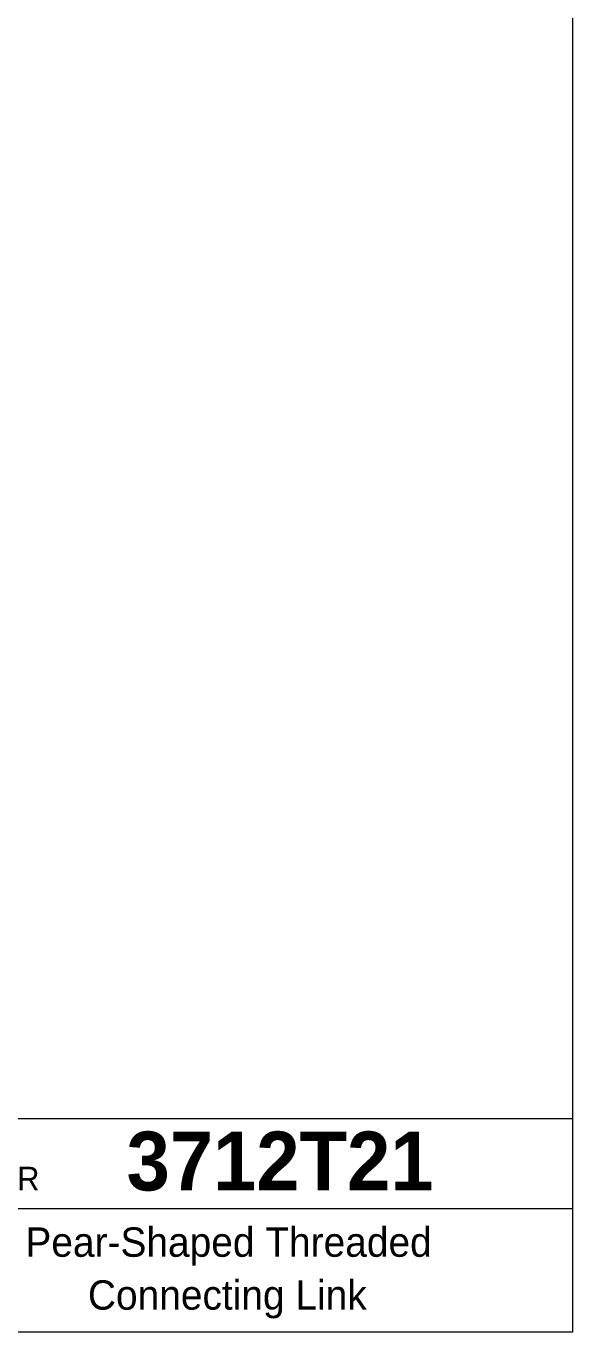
# Model space of a CAD drawing. Header units: inches. Extents: x 0.11 to 4.62, y 0.11 to 3.55.
# Drawn here: x 3.789 to 4.623, y 0.108 to 2.098 of the extents above; entities that cross this region are included whole.
import ezdxf

# ---------------------------------------------------------------- set-up
doc = ezdxf.new("R2010")
doc.units = ezdxf.units.IN
doc.header["$LTSCALE"] = 0.43009
doc.header["$MEASUREMENT"] = 0
doc.linetypes.add('SLD-Solid', pattern=[0])
doc.styles.add('SLDTEXTSTYLE0', font='ARIAL.TTF', dxfattribs={"width": 0.948})
doc.styles.add('SLDTEXTSTYLE1', font='ARIALBD.TTF', dxfattribs={"width": 0.948})

# ---------------------------------------------------------------- blocks, each defined once
blk = doc.blocks.new('Part Number Tag')
at = {"color": 7, "linetype": 'SLD-Solid', "lineweight": 18, "char_height": 0.03584, "attachment_point": 2, "style": 'SLDTEXTSTYLE0'}
for s, insert in [('PART', (0.0006, 0.0479)), ('NUMBER', (0.0053, 0.0002))]:
    blk.add_mtext(s, dxfattribs=dict(at, insert=insert))

msp = doc.modelspace()

# ---------------------------------------------------------------- linework, layer by layer
at = {"color": 7, "linetype": 'SLD-Solid', "lineweight": 18}
for p, q in [((4.6235, 0.1075), (4.6235, 3.5482)), ((4.6235, 0.4323), (2.631, 0.4323)), ((2.631, 0.2957), (4.6235, 0.2957)), ((0.1075, 0.1075), (4.6235, 0.1075))]:
    msp.add_line(p, q, dxfattribs=at)

# ---------------------------------------------------------------- block references
at = {"color": 7, "linetype": 'Continuous'}
msp.add_blockref('Part Number Tag', (3.7014, 0.359), dxfattribs=at)

# ---------------------------------------------------------------- texts
at = {"color": 7, "linetype": 'Continuous', "lineweight": 0, "attachment_point": 2}
for s, insert, char_height, style in [('3712T21', (4.1766, 0.4128), 0.0896, 'SLDTEXTSTYLE1'), ('Pear-Shaped Threaded', (4.098, 0.2668), 0.044801, 'SLDTEXTSTYLE0'), ('Connecting Link', (4.0961, 0.1862), 0.044801, 'SLDTEXTSTYLE0')]:
    msp.add_mtext(s, dxfattribs=dict(at, insert=insert, char_height=char_height, style=style))

doc.saveas('drawing.dxf')
